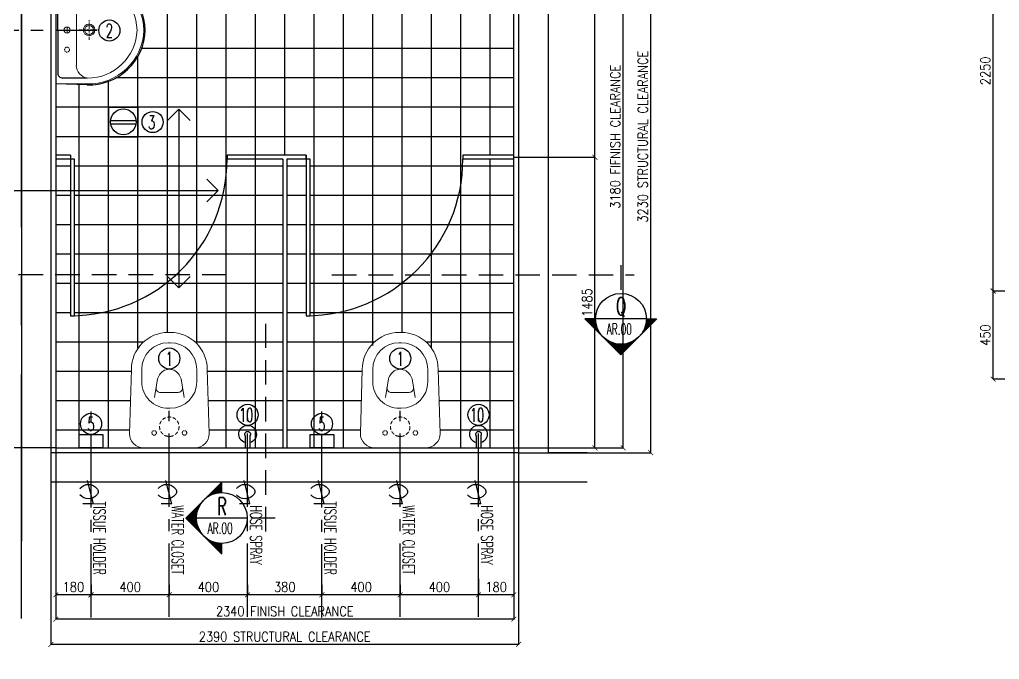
# Model space of a CAD drawing. Extents: x -202971 to -174093, y 166361 to 186286.
# Drawn here: x -200181 to -195175, y 174025 to 177294 of the extents above; entities that cross this region are included whole.
import ezdxf
from ezdxf.enums import TextEntityAlignment as Align

# ---------------------------------------------------------------- set-up
doc = ezdxf.new("R2010")
doc.units = 0
doc.header["$LTSCALE"] = 500
doc.header["$MEASUREMENT"] = 0
for name, pattern in [('CENTER2', [1.125, 0.75, -0.125, 0.125, -0.125]), ('CENTERX2', [4, 2.5, -0.5, 0.5, -0.5]), ('DASHED', [0.75, 0.5, -0.25]), ('HIDDEN', [0.375, 0.25, -0.125]), ('HIDDEN2', [0.1875, 0.125, -0.0625])]:
    doc.linetypes.add(name, pattern=pattern)
doc.layers.get('0').update_dxf_attribs({"linetype": 'CONTINUOUS'})
doc.layers.get('DEFPOINTS').update_dxf_attribs({"linetype": 'CONTINUOUS'})
for name, color, linetype in [('2', 2, 'CONTINUOUS'), ('ARCDIMR', 4, 'CONTINUOUS'), ('AXES', 11, 'CENTERX2'), ('AXIS', 11, 'CENTER2'), ('DIM-NEW', 4, 'CONTINUOUS'), ('Dimout', 4, 'CONTINUOUS'), ('DW', 7, 'CONTINUOUS'), ('ELE', 3, 'CONTINUOUS'), ('ELEV-MARK', 6, 'CONTINUOUS'), ('FIX', 2, 'CONTINUOUS'), ('JUMP', 2, 'CONTINUOUS'), ('PART', 9, 'CONTINUOUS'), ('Plaster', 7, 'CONTINUOUS'), ('Tile', 5, 'CONTINUOUS'), ('TXT', 2, 'CONTINUOUS'), ('WALL', 6, 'CONTINUOUS'), ('WallPartition', 2, 'CONTINUOUS')]:
    doc.layers.add(name, color=color, linetype=linetype)
doc.styles.add('DIM', font='simplex.shx', dxfattribs={"width": 0.85})
doc.styles.add('ROMANS', font='romans.shx', dxfattribs={"width": 0.6})
doc.dimstyles.new('DIM1-25', dxfattribs={"dimscale": 25, "dimtxt": 2, "dimasz": 1, "dimexe": 0.03, "dimexo": 0.03, "dimgap": 0.6, "dimtad": 1, "dimdec": 0, "dimdsep": 46, "dimtxsty": 'DIM', "dimblk1": 'ARCHTICK', "dimblk2": 'ARCHTICK', "dimsah": 1, "dimcen": 0.09, "dimdle": 0.03, "dimclrd": 256, "dimclrt": 2, "dimadec": 0, "dimazin": 0, "dimtfac": 1, "dimtdec": 0, "dimtix": 1, "dimtmove": 1, "dimatfit": 3, "dimldrblk": 'ARCHTICK', "dimfxl": 0, "dimtvp": 2, "dimtolj": 1, "dimtzin": 0, "dimarcsym": 0})

# ---------------------------------------------------------------- blocks, each defined once
blk = doc.blocks.new('_ARCHTICK')
at = {"color": 0, "linetype": 'ByBlock', "const_width": 0.15}
blk.add_lwpolyline([(-0.5, -0.5), (0.5, 0.5)], dxfattribs=at)
blk = doc.blocks.new('*D73')
at = {"layer": 'DEFPOINTS', "color": 0}
for p in [(-200021.5, 175080.6), (-197631.4, 175080.6), (-200021.5, 174100.9)]:
    blk.add_point(p, dxfattribs=at)
at = {"layer": 'Dimout', "color": 0, "lineweight": -2}
for p, q in [((-200021.5, 175079.8), (-200021.5, 174100.2)), ((-197631.4, 175079.8), (-197631.4, 174100.2))]:
    blk.add_line(p, q, dxfattribs=at)
at = {"layer": 'Dimout', "lineweight": -2}
blk.add_line((-197630.7, 174100.9), (-200022.2, 174100.9), dxfattribs=at)
at = {"layer": 'Dimout', "lineweight": -2, "xscale": 25, "yscale": 25, "zscale": 25, "rotation": 180}
blk.add_blockref('_ARCHTICK', (-200021.5, 174100.9), dxfattribs=at)
at = {"layer": 'Dimout', "lineweight": -2, "xscale": 25, "yscale": 25, "zscale": 25}
blk.add_blockref('_ARCHTICK', (-197631.4, 174100.9), dxfattribs=at)
at = {"layer": 'Dimout', "color": 2, "insert": (-198826.5, 174140.9), "char_height": 50, "attachment_point": 5, "style": 'DIM'}
blk.add_mtext('\\A1;2390 STRUCTURAL CLEARANCE', dxfattribs=at)
blk = doc.blocks.new('*D72')
at = {"layer": 'DEFPOINTS', "color": 0}
for p in [(-199996.5, 175105.6), (-197656.4, 175105.6), (-199996.5, 174230.1)]:
    blk.add_point(p, dxfattribs=at)
at = {"layer": 'Dimout', "color": 0, "lineweight": -2}
for p, q in [((-199996.5, 175104.8), (-199996.5, 174229.3)), ((-197656.4, 175104.8), (-197656.4, 174229.3))]:
    blk.add_line(p, q, dxfattribs=at)
at = {"layer": 'Dimout', "lineweight": -2}
blk.add_line((-197655.7, 174230.1), (-199997.2, 174230.1), dxfattribs=at)
at = {"layer": 'Dimout', "lineweight": -2, "xscale": 25, "yscale": 25, "zscale": 25, "rotation": 180}
blk.add_blockref('_ARCHTICK', (-199996.5, 174230.1), dxfattribs=at)
at = {"layer": 'Dimout', "lineweight": -2, "xscale": 25, "yscale": 25, "zscale": 25}
blk.add_blockref('_ARCHTICK', (-197656.4, 174230.1), dxfattribs=at)
at = {"layer": 'Dimout', "color": 2, "insert": (-198826.5, 174270.1), "char_height": 50, "attachment_point": 5, "style": 'DIM'}
blk.add_mtext('\\A1;2340 FINISH CLEARANCE', dxfattribs=at)
blk = doc.blocks.new('*D70')
at = {"layer": 'DEFPOINTS', "color": 0}
for p in [(-199816.5, 174407.1), (-199416.5, 174407.1), (-199816.5, 174354.6)]:
    blk.add_point(p, dxfattribs=at)
at = {"layer": 'Dimout', "color": 0, "lineweight": -2}
for p, q in [((-199816.5, 174406.4), (-199816.5, 174353.9)), ((-199416.5, 174406.4), (-199416.5, 174353.9))]:
    blk.add_line(p, q, dxfattribs=at)
at = {"layer": 'Dimout', "lineweight": -2}
blk.add_line((-199415.7, 174354.6), (-199817.2, 174354.6), dxfattribs=at)
at = {"layer": 'Dimout', "lineweight": -2, "xscale": 25, "yscale": 25, "zscale": 25, "rotation": 180}
blk.add_blockref('_ARCHTICK', (-199816.5, 174354.6), dxfattribs=at)
at = {"layer": 'Dimout', "lineweight": -2, "xscale": 25, "yscale": 25, "zscale": 25}
blk.add_blockref('_ARCHTICK', (-199416.5, 174354.6), dxfattribs=at)
at = {"layer": 'Dimout', "color": 2, "insert": (-199616.5, 174394.6), "char_height": 50, "attachment_point": 5, "style": 'DIM'}
blk.add_mtext('\\A1;400', dxfattribs=at)
blk = doc.blocks.new('A$C67076F16')
at = {"layer": 'DIM-NEW'}
for p, q in [((0.0127, 0.0913), (0.1876, 0.0913)), ((0.0138, 0.1136), (0.1863, 0.1136))]:
    blk.add_line(p, q, dxfattribs=at)
at = {"layer": 'DW'}
blk.add_lwpolyline([(0, 0.2), (0, 0), (0.2, 0), (0.2, 0.2)], close=True, dxfattribs=at)
at = {"layer": 'FIX', "color": 2}
blk.add_circle((0.1, 0.0983), 0.0876, dxfattribs=at)
blk = doc.blocks.new('LAV1')
at = {"layer": 'FIX', "linetype": 'DASHED', "lineweight": 20, "ltscale": 0.05}
for p, q in [((-0.5, 170), (-0.5, 270)), ((-0.5, 170), (-0.5, 270)), ((49.5, 220), (-50.5, 220))]:
    blk.add_line(p, q, dxfattribs=at)
at = {"layer": 'FIX', "linetype": 'ByBlock', "ltscale": 0.3}
for p, q in [((-280, 210), (-275, 50)), ((-245, 210), (-245, 85)), ((245, 210), (245, 85)), ((280, 210), (275, 50)), ((0, 60), (-220.2, 60)), ((0, 60), (220.2, 60))]:
    blk.add_line(p, q, dxfattribs=at)
at = {"layer": 'FIX', "linetype": 'Continuous', "lineweight": 20}
for p, q in [((-275, 210), (-275, 50)), ((275, 210), (275, 50)), ((0, 155), (-181.4, 155)), ((0, 155), (181.4, 155)), ((0, 50), (-275, 50)), ((0, 50), (-252.5, 50)), ((0, 50), (252.5, 50)), ((0, 50), (275, 50))]:
    blk.add_line(p, q, dxfattribs=at)
at = {"layer": 'FIX', "lineweight": 20}
for p, q in [((15.6, 107.5), (-15.5, 107.5)), ((0, 92), (0, 123))]:
    blk.add_line(p, q, dxfattribs=at)
for centre, radius in [((-0.5, 220), 29.5), ((-0.5, 220), 22.5), ((0, 107.5), 15.5)]:
    blk.add_circle(centre, radius, dxfattribs=at)
at = {"layer": 'FIX', "linetype": 'HIDDEN', "lineweight": 20, "ltscale": 0.05}
for centre in [(-100, 107.5), (100, 107.5)]:
    blk.add_circle(centre, 12.4, dxfattribs=at)
at = {"layer": 'FIX', "linetype": 'ByBlock', "ltscale": 0.3}
for centre, radius, start, end in [((6.9, 220), 287, 91.3776, 182.0064), ((-6.9, 220), 287, 357.9936, 88.6224), ((-220.1, 84.9), 24.9, 179.7021, 269.9486), ((220.1, 84.9), 24.9, 270.0514, 0.2979)]:
    blk.add_arc(centre, radius, start, end, dxfattribs=at)
at = {"layer": 'FIX', "linetype": 'Continuous', "lineweight": 20}
for centre, radius, start, end in [((8.4, 216.7), 283.4, 91.6988, 181.351), ((7.6, 212.5), 252.7, 91.7328, 180.4884), ((-8.4, 216.7), 283.4, 358.649, 88.3012), ((-7.6, 212.5), 252.7, 359.5116, 88.2672), ((-179.2, 221.8), 66.9, 190.2006, 268.0786), ((179.2, 221.8), 66.9, 271.9214, 349.7994)]:
    blk.add_arc(centre, radius, start, end, dxfattribs=at)
blk = doc.blocks.new('*D78')
at = {"layer": 'DEFPOINTS', "color": 0}
for p in [(-200972.8, 177240.3), (-200999.6, 175105.6), (-199996.5, 175105.6)]:
    blk.add_point(p, dxfattribs=at)
at = {"layer": 'Dimout', "color": 0, "lineweight": -2}
for p, q in [((-200973.5, 177240.3), (-201000.4, 177240.3)), ((-199997.2, 175105.6), (-201000.4, 175105.6))]:
    blk.add_line(p, q, dxfattribs=at)
at = {"layer": 'Dimout', "lineweight": -2}
blk.add_line((-200999.6, 177241.1), (-200999.6, 175104.8), dxfattribs=at)
at = {"layer": 'Dimout', "lineweight": -2, "xscale": 25, "yscale": 25, "zscale": 25}
for p, rotation in [((-200999.6, 177240.3), 90), ((-200999.6, 175105.6), 270)]:
    blk.add_blockref('_ARCHTICK', p, dxfattribs=dict(at, rotation=rotation))
at = {"layer": 'Dimout', "color": 2, "insert": (-201039.6, 176172.9), "char_height": 50, "attachment_point": 5, "rotation": 90, "style": 'DIM'}
blk.add_mtext('\\A1;2135', dxfattribs=at)
blk = doc.blocks.new('*D71')
at = {"layer": 'DEFPOINTS', "color": 0}
for p in [(-199996.5, 175105.6), (-199816.5, 174407.1), (-199996.5, 174354.6)]:
    blk.add_point(p, dxfattribs=at)
at = {"layer": 'Dimout', "color": 0, "lineweight": -2}
for p, q in [((-199996.5, 175104.8), (-199996.5, 174353.9)), ((-199816.5, 174406.4), (-199816.5, 174353.9))]:
    blk.add_line(p, q, dxfattribs=at)
at = {"layer": 'Dimout', "lineweight": -2}
blk.add_line((-199815.7, 174354.6), (-199997.2, 174354.6), dxfattribs=at)
at = {"layer": 'Dimout', "lineweight": -2, "xscale": 25, "yscale": 25, "zscale": 25, "rotation": 180}
blk.add_blockref('_ARCHTICK', (-199996.5, 174354.6), dxfattribs=at)
at = {"layer": 'Dimout', "lineweight": -2, "xscale": 25, "yscale": 25, "zscale": 25}
blk.add_blockref('_ARCHTICK', (-199816.5, 174354.6), dxfattribs=at)
at = {"layer": 'Dimout', "color": 2, "insert": (-199906.5, 174394.6), "char_height": 50, "attachment_point": 5, "style": 'DIM'}
blk.add_mtext('\\A1;180', dxfattribs=at)
blk = doc.blocks.new('SCNTR', base_point=(3632.66, 549.66))
for q in [(3633.89, 554.57), (3636.1, 543.44)]:
    blk.add_line((3631.12, 543.44), q)
for centre, radius, start, end in [((3630.8, 549.38), 1.99, 133.3084, 182.4789), ((3633.47, 547.5), 5.23, 39.4883, 140.5117), ((3630.8, 549.21), 1.99, 177.5211, 226.6916), ((3633.47, 551.09), 5.23, 219.4883, 320.5117)]:
    blk.add_arc(centre, radius, start, end)
blk = doc.blocks.new('*D85')
at = {"layer": 'DEFPOINTS', "color": 0}
for p in [(-195206.7, 178157), (-194421, 178157), (-194274.1, 175907)]:
    blk.add_point(p, dxfattribs=at)
at = {"layer": 'Dimout', "color": 0, "lineweight": -2}
for p, q in [((-194421.8, 178157), (-195207.5, 178157)), ((-194274.9, 175907), (-195207.5, 175907))]:
    blk.add_line(p, q, dxfattribs=at)
at = {"layer": 'Dimout', "lineweight": -2}
blk.add_line((-195206.7, 175906.3), (-195206.7, 178157.8), dxfattribs=at)
at = {"layer": 'Dimout', "lineweight": -2, "xscale": 25, "yscale": 25, "zscale": 25}
for p, rotation in [((-195206.7, 178157), 90), ((-195206.7, 175907), 270)]:
    blk.add_blockref('_ARCHTICK', p, dxfattribs=dict(at, rotation=rotation))
at = {"layer": 'Dimout', "color": 2, "insert": (-195246.7, 177032), "char_height": 50, "attachment_point": 5, "rotation": 90, "style": 'DIM'}
blk.add_mtext('\\A1;2250', dxfattribs=at)
blk = doc.blocks.new('*D84')
at = {"layer": 'DEFPOINTS', "color": 0}
for p in [(-197631.4, 178285.6), (-197241.4, 178285.6), (-197656.4, 176590.6)]:
    blk.add_point(p, dxfattribs=at)
at = {"layer": 'Dimout', "color": 0, "lineweight": -2}
for p, q in [((-197630.7, 178285.6), (-197240.7, 178285.6)), ((-197655.7, 176590.6), (-197240.7, 176590.6))]:
    blk.add_line(p, q, dxfattribs=at)
at = {"layer": 'Dimout', "lineweight": -2}
blk.add_line((-197241.4, 176589.8), (-197241.4, 178286.3), dxfattribs=at)
at = {"layer": 'Dimout', "lineweight": -2, "xscale": 25, "yscale": 25, "zscale": 25}
for p, rotation in [((-197241.4, 178285.6), 90), ((-197241.4, 176590.6), 270)]:
    blk.add_blockref('_ARCHTICK', p, dxfattribs=dict(at, rotation=rotation))
at = {"layer": 'Dimout', "color": 2, "insert": (-197281.4, 177438.1), "char_height": 50, "attachment_point": 5, "rotation": 90, "style": 'DIM'}
blk.add_mtext('\\A1;1695', dxfattribs=at)
blk = doc.blocks.new('*D75')
at = {"layer": 'DEFPOINTS', "color": 0}
for p in [(-197656.4, 178285.6), (-197097.9, 178285.6), (-197656.4, 175105.6)]:
    blk.add_point(p, dxfattribs=at)
at = {"layer": 'Dimout', "color": 0, "lineweight": -2}
for p, q in [((-197655.7, 178285.6), (-197097.2, 178285.6)), ((-197655.7, 175105.6), (-197097.2, 175105.6))]:
    blk.add_line(p, q, dxfattribs=at)
at = {"layer": 'Dimout', "lineweight": -2}
blk.add_line((-197097.9, 175104.8), (-197097.9, 178286.3), dxfattribs=at)
at = {"layer": 'Dimout', "lineweight": -2, "xscale": 25, "yscale": 25, "zscale": 25}
for p, rotation in [((-197097.9, 178285.6), 90), ((-197097.9, 175105.6), 270)]:
    blk.add_blockref('_ARCHTICK', p, dxfattribs=dict(at, rotation=rotation))
at = {"layer": 'Dimout', "color": 2, "insert": (-197137.9, 176695.6), "char_height": 50, "attachment_point": 5, "rotation": 90, "style": 'DIM'}
blk.add_mtext('\\A1;3180 FIFNISH CLEARANCE', dxfattribs=at)
blk = doc.blocks.new('*D74')
at = {"layer": 'DEFPOINTS', "color": 0}
for p in [(-197631.4, 178310.6), (-197631.4, 175080.6), (-196957, 175080.6)]:
    blk.add_point(p, dxfattribs=at)
at = {"layer": 'Dimout', "color": 0, "lineweight": -2}
for p, q in [((-197630.7, 178310.6), (-196956.3, 178310.6)), ((-197630.7, 175080.6), (-196956.3, 175080.6))]:
    blk.add_line(p, q, dxfattribs=at)
at = {"layer": 'Dimout', "lineweight": -2}
blk.add_line((-196957, 178311.3), (-196957, 175079.8), dxfattribs=at)
at = {"layer": 'Dimout', "lineweight": -2, "xscale": 25, "yscale": 25, "zscale": 25}
for p, rotation in [((-196957, 178310.6), 90), ((-196957, 175080.6), 270)]:
    blk.add_blockref('_ARCHTICK', p, dxfattribs=dict(at, rotation=rotation))
at = {"layer": 'Dimout', "color": 2, "insert": (-196997, 176695.6), "char_height": 50, "attachment_point": 5, "rotation": 90, "style": 'DIM'}
blk.add_mtext('\\A1;3230 STRUCTURAL CLEARANCE', dxfattribs=at)
blk = doc.blocks.new('*X5')
at = {"color": 0}
for p, q in [((14608, 7877), (14819, 8088)), ((14625, 7890), (14821, 8086)), ((14637, 7899), (14823, 8084)), ((14647, 7905), (14825, 8082)), ((14656, 7910), (14826, 8081)), ((14664, 7915), (14828, 8079)), ((14671, 7919), (14830, 8077)), ((14678, 7922), (14832, 8075)), ((14685, 7925), (14833, 8073)), ((14691, 7928), (14835, 8072)), ((14697, 7930), (14837, 8070)), ((14703, 7933), (14839, 8068)), ((14709, 7935), (14841, 8066)), ((14714, 7937), (14842, 8065)), ((14719, 7938), (14844, 8063)), ((14725, 7940), (14846, 8061)), ((14730, 7941), (14848, 8059)), ((14734, 7943), (14849, 8058)), ((14739, 7944), (14851, 8056)), ((14744, 7945), (14853, 8054)), ((14749, 7946), (14855, 8052)), ((14753, 7947), (14856, 8051)), ((14757, 7948), (14858, 8049)), ((14762, 7949), (14860, 8047)), ((14766, 7950), (14862, 8045)), ((14770, 7950), (14863, 8043)), ((14774, 7951), (14865, 8042)), ((14778, 7951), (14867, 8040)), ((14782, 7952), (14869, 8038)), ((14786, 7952), (14871, 8036)), ((14790, 7953), (14872, 8035)), ((14794, 7953), (14874, 8033)), ((14798, 7953), (14876, 8031)), ((14802, 7953), (14878, 8029)), ((14805, 7954), (14879, 8028)), ((14809, 7954), (14881, 8026)), ((14813, 7954), (14883, 8024)), ((14816, 7954), (14885, 8022)), ((14820, 7954), (14886, 8020)), ((14823, 7954), (14888, 8019)), ((14827, 7954), (14890, 8017)), ((14830, 7954), (14892, 8015)), ((14834, 7953), (14894, 8013)), ((14837, 7953), (14895, 8012)), ((14840, 7953), (14897, 8010)), ((14844, 7953), (14899, 8008)), ((14847, 7953), (14901, 8006)), ((14850, 7952), (14902, 8005)), ((14853, 7952), (14904, 8003)), ((14856, 7952), (14906, 8001)), ((14860, 7951), (14908, 7999)), ((14863, 7951), (14909, 7997)), ((14866, 7950), (14911, 7996)), ((14869, 7950), (14913, 7994)), ((14872, 7949), (14915, 7992)), ((14875, 7949), (14917, 7990)), ((14878, 7948), (14918, 7989)), ((14881, 7948), (14920, 7987)), ((14884, 7947), (14922, 7985)), ((14887, 7947), (14924, 7983)), ((14890, 7946), (14925, 7982)), ((14893, 7945), (14927, 7980)), ((14895, 7945), (14929, 7978)), ((14898, 7944), (14931, 7976)), ((14901, 7943), (14932, 7974)), ((14904, 7942), (14934, 7973)), ((14907, 7942), (14936, 7971)), ((14909, 7941), (14938, 7969)), ((14912, 7940), (14939, 7967)), ((14915, 7939), (14941, 7966)), ((14917, 7938), (14943, 7964)), ((14920, 7937), (14945, 7962)), ((14923, 7937), (14947, 7960)), ((14925, 7936), (14948, 7959)), ((14928, 7935), (14950, 7957)), ((14931, 7934), (14952, 7955)), ((14933, 7933), (14954, 7953)), ((14936, 7932), (14955, 7952)), ((14938, 7931), (14957, 7950)), ((14941, 7930), (14959, 7948)), ((14943, 7929), (14961, 7946)), ((14946, 7928), (14962, 7944)), ((14948, 7927), (14964, 7943)), ((14951, 7926), (14966, 7941)), ((14953, 7925), (14968, 7939)), ((14956, 7923), (14970, 7937)), ((14958, 7922), (14971, 7936)), ((14960, 7921), (14973, 7934)), ((14963, 7920), (14975, 7932)), ((14965, 7919), (14977, 7930)), ((14967, 7918), (14978, 7929)), ((14970, 7916), (14980, 7927)), ((14972, 7915), (14982, 7925)), ((14974, 7914), (14984, 7923)), ((14977, 7913), (14985, 7921)), ((14979, 7911), (14987, 7920)), ((14981, 7910), (14989, 7918)), ((14983, 7909), (14991, 7916)), ((14986, 7908), (14993, 7914)), ((14988, 7906), (14994, 7913)), ((14990, 7905), (14996, 7911)), ((14992, 7903), (14998, 7909)), ((14994, 7902), (15000, 7907)), ((14997, 7901), (15001, 7906)), ((14999, 7899), (15003, 7904)), ((15001, 7898), (15005, 7902)), ((15003, 7896), (15007, 7900)), ((15005, 7895), (15008, 7898)), ((15007, 7894), (15010, 7897)), ((15009, 7892), (15012, 7895)), ((15011, 7891), (15014, 7893)), ((15013, 7889), (15016, 7891)), ((15015, 7888), (15017, 7890)), ((15017, 7886), (15019, 7888)), ((15019, 7884), (15021, 7886)), ((14360, 7629), (14571, 7839)), ((14364, 7629), (14557, 7822)), ((14368, 7629), (14549, 7810)), ((14371, 7629), (14542, 7800)), ((14375, 7629), (14537, 7791)), ((14378, 7629), (14533, 7783)), ((14382, 7629), (14529, 7776)), ((14385, 7629), (14525, 7769)), ((14389, 7629), (14522, 7762)), ((15021, 7883), (15023, 7884)), ((15023, 7881), (15024, 7883)), ((15025, 7880), (15026, 7881)), ((15027, 7878), (15028, 7879)), ((15029, 7877), (15030, 7877)), ((15031, 7875), (15031, 7875)), ((15033, 7873), (15033, 7874)), ((15035, 7872), (15035, 7872)), ((15036, 7870), (15037, 7870)), ((15038, 7868), (15038, 7868)), ((15040, 7867), (15040, 7867)), ((15042, 7865), (15042, 7865)), ((15044, 7863), (15044, 7863)), ((15046, 7861), (15046, 7861)), ((15047, 7860), (15047, 7860)), ((15051, 7856), (15051, 7856)), ((15053, 7854), (15053, 7854)), ((15054, 7852), (15054, 7853)), ((15056, 7851), (15056, 7851)), ((15058, 7849), (15058, 7849)), ((15059, 7847), (15060, 7847)), ((15061, 7845), (15061, 7845)), ((15063, 7843), (15063, 7844)), ((15064, 7841), (15065, 7842)), ((15066, 7839), (15067, 7840)), ((15068, 7837), (15069, 7838)), ((15069, 7836), (15070, 7837)), ((15071, 7834), (15072, 7835)), ((15072, 7832), (15074, 7833)), ((15074, 7830), (15076, 7831)), ((15076, 7828), (15077, 7830)), ((15077, 7826), (15079, 7828)), ((15079, 7824), (15081, 7826)), ((15080, 7822), (15083, 7824)), ((15082, 7820), (15084, 7822)), ((15083, 7818), (15086, 7821)), ((15085, 7815), (15088, 7819)), ((15086, 7813), (15090, 7817)), ((15087, 7811), (15092, 7815)), ((15089, 7809), (15093, 7814)), ((15090, 7807), (15095, 7812)), ((15092, 7805), (15097, 7810)), ((15093, 7803), (15099, 7808)), ((15094, 7801), (15100, 7807)), ((15096, 7798), (15102, 7805)), ((15097, 7796), (15104, 7803)), ((15098, 7794), (15106, 7801)), ((15100, 7792), (15107, 7799)), ((15101, 7790), (15109, 7798)), ((15102, 7787), (15111, 7796)), ((15104, 7785), (15113, 7794)), ((15105, 7783), (15115, 7792)), ((15106, 7780), (15116, 7791)), ((15107, 7778), (15118, 7789)), ((15108, 7776), (15120, 7787)), ((15110, 7773), (15122, 7785)), ((15111, 7771), (15123, 7784)), ((15112, 7769), (15125, 7782)), ((15113, 7766), (15127, 7780)), ((15114, 7764), (15129, 7778)), ((15115, 7761), (15130, 7777)), ((15116, 7759), (15132, 7775)), ((15117, 7756), (15134, 7773)), ((15118, 7754), (15136, 7771)), ((15119, 7751), (15137, 7769)), ((15121, 7749), (15139, 7768)), ((15122, 7746), (15141, 7766)), ((15122, 7744), (15143, 7764)), ((15123, 7741), (15145, 7762)), ((15124, 7739), (15146, 7761)), ((14392, 7629), (14519, 7756)), ((14396, 7629), (14517, 7750)), ((14399, 7629), (14515, 7744)), ((14403, 7629), (14513, 7739)), ((14406, 7629), (14511, 7733)), ((14410, 7629), (14509, 7728)), ((14413, 7629), (14507, 7723)), ((14417, 7629), (14506, 7718)), ((14421, 7629), (14505, 7713)), ((14424, 7629), (14503, 7708)), ((14428, 7629), (14502, 7703)), ((14431, 7629), (14501, 7699)), ((14435, 7629), (14500, 7694)), ((14438, 7629), (14499, 7690)), ((14442, 7629), (14499, 7686)), ((14445, 7629), (14498, 7681)), ((14449, 7629), (14497, 7677)), ((14452, 7629), (14497, 7673)), ((14456, 7629), (14496, 7669)), ((14459, 7629), (14496, 7665)), ((14463, 7629), (14495, 7661)), ((14466, 7629), (14495, 7657)), ((14470, 7629), (14494, 7653)), ((14474, 7629), (14494, 7649)), ((14477, 7629), (14494, 7646)), ((14481, 7629), (14494, 7642)), ((14484, 7629), (14494, 7638)), ((15125, 7736), (15148, 7759)), ((15126, 7733), (15150, 7757)), ((15127, 7731), (15152, 7755)), ((15128, 7728), (15153, 7754)), ((15129, 7725), (15155, 7752)), ((15130, 7723), (15157, 7750)), ((15130, 7720), (15159, 7748)), ((15131, 7717), (15160, 7746)), ((15132, 7714), (15162, 7745)), ((15133, 7712), (15164, 7743)), ((15133, 7709), (15166, 7741)), ((15134, 7706), (15168, 7739)), ((15135, 7703), (15169, 7738)), ((15136, 7700), (15171, 7736)), ((15136, 7697), (15173, 7734)), ((15137, 7695), (15175, 7732)), ((15137, 7692), (15176, 7731)), ((15138, 7689), (15178, 7729)), ((15139, 7686), (15180, 7727)), ((15139, 7683), (15182, 7725)), ((15140, 7680), (15183, 7723)), ((15140, 7676), (15185, 7722)), ((15140, 7673), (15187, 7720)), ((15141, 7670), (15189, 7718)), ((15141, 7667), (15191, 7716)), ((15142, 7664), (15192, 7715)), ((15142, 7661), (15194, 7713)), ((15142, 7658), (15196, 7711)), ((15143, 7654), (15198, 7709)), ((15143, 7651), (15199, 7708)), ((15143, 7648), (15201, 7706)), ((15143, 7644), (15203, 7704)), ((15143, 7641), (15205, 7702)), ((15143, 7637), (15206, 7700)), ((15143, 7634), (15208, 7699)), ((15144, 7631), (15210, 7697)), ((15145, 7629), (15212, 7695)), ((15149, 7629), (15214, 7693)), ((15152, 7629), (15215, 7692)), ((15156, 7629), (15217, 7690)), ((15159, 7629), (15219, 7688)), ((15163, 7629), (15221, 7686)), ((15167, 7629), (15222, 7685)), ((15170, 7629), (15224, 7683)), ((15174, 7629), (15226, 7681)), ((15177, 7629), (15228, 7679)), ((15181, 7629), (15229, 7678)), ((15184, 7629), (15231, 7676)), ((15188, 7629), (15233, 7674)), ((15191, 7629), (15235, 7672)), ((15195, 7629), (15236, 7670)), ((15198, 7629), (15238, 7669)), ((15202, 7629), (15240, 7667)), ((15205, 7629), (15242, 7665)), ((15209, 7629), (15244, 7663)), ((15212, 7629), (15245, 7662)), ((15216, 7629), (15247, 7660)), ((15220, 7629), (15249, 7658)), ((15223, 7629), (15251, 7656)), ((15227, 7629), (15252, 7655)), ((15230, 7629), (15254, 7653)), ((15234, 7629), (15256, 7651)), ((15237, 7629), (15258, 7649)), ((15241, 7629), (15259, 7647)), ((15244, 7629), (15261, 7646)), ((15248, 7629), (15263, 7644)), ((15251, 7629), (15265, 7642)), ((15255, 7629), (15267, 7640)), ((15258, 7629), (15268, 7639)), ((15262, 7629), (15270, 7637)), ((15266, 7629), (15272, 7635)), ((14488, 7629), (14494, 7635)), ((14491, 7629), (14494, 7631)), ((15269, 7629), (15274, 7633)), ((15273, 7629), (15275, 7632)), ((15276, 7629), (15277, 7630))]:
    blk.add_line(p, q, dxfattribs=at)
blk = doc.blocks.new('*D83')
at = {"layer": 'DEFPOINTS', "color": 0}
for p in [(-197656.4, 176590.6), (-197241.4, 176590.6), (-197656.4, 175105.6)]:
    blk.add_point(p, dxfattribs=at)
at = {"layer": 'Dimout', "color": 0, "lineweight": -2}
for p, q in [((-197655.7, 176590.6), (-197240.7, 176590.6)), ((-197655.7, 175105.6), (-197240.7, 175105.6))]:
    blk.add_line(p, q, dxfattribs=at)
at = {"layer": 'Dimout', "lineweight": -2}
blk.add_line((-197241.4, 175104.8), (-197241.4, 176591.3), dxfattribs=at)
at = {"layer": 'Dimout', "lineweight": -2, "xscale": 25, "yscale": 25, "zscale": 25}
for p, rotation in [((-197241.4, 176590.6), 90), ((-197241.4, 175105.6), 270)]:
    blk.add_blockref('_ARCHTICK', p, dxfattribs=dict(at, rotation=rotation))
at = {"layer": 'Dimout', "color": 2, "insert": (-197281.4, 175848.1), "char_height": 50, "attachment_point": 5, "rotation": 90, "style": 'DIM'}
blk.add_mtext('\\A1;1485', dxfattribs=at)
blk = doc.blocks.new('*D69')
at = {"layer": 'DEFPOINTS', "color": 0}
for p in [(-199416.5, 174407.1), (-199016.5, 174407.1), (-199416.5, 174354.6)]:
    blk.add_point(p, dxfattribs=at)
at = {"layer": 'Dimout', "color": 0, "lineweight": -2}
for p, q in [((-199416.5, 174406.4), (-199416.5, 174353.9)), ((-199016.5, 174406.4), (-199016.5, 174353.9))]:
    blk.add_line(p, q, dxfattribs=at)
at = {"layer": 'Dimout', "lineweight": -2}
blk.add_line((-199015.7, 174354.6), (-199417.2, 174354.6), dxfattribs=at)
at = {"layer": 'Dimout', "lineweight": -2, "xscale": 25, "yscale": 25, "zscale": 25, "rotation": 180}
blk.add_blockref('_ARCHTICK', (-199416.5, 174354.6), dxfattribs=at)
at = {"layer": 'Dimout', "lineweight": -2, "xscale": 25, "yscale": 25, "zscale": 25}
blk.add_blockref('_ARCHTICK', (-199016.5, 174354.6), dxfattribs=at)
at = {"layer": 'Dimout', "color": 2, "insert": (-199216.5, 174394.6), "char_height": 50, "attachment_point": 5, "style": 'DIM'}
blk.add_mtext('\\A1;400', dxfattribs=at)
blk = doc.blocks.new('*D68')
at = {"layer": 'DEFPOINTS', "color": 0}
for p in [(-199016.5, 174407.1), (-198636.4, 174407.1), (-199016.5, 174354.6)]:
    blk.add_point(p, dxfattribs=at)
at = {"layer": 'Dimout', "color": 0, "lineweight": -2}
for p, q in [((-199016.5, 174406.4), (-199016.5, 174353.9)), ((-198636.4, 174406.4), (-198636.4, 174353.9))]:
    blk.add_line(p, q, dxfattribs=at)
at = {"layer": 'Dimout', "lineweight": -2}
blk.add_line((-198635.7, 174354.6), (-199017.2, 174354.6), dxfattribs=at)
at = {"layer": 'Dimout', "lineweight": -2, "xscale": 25, "yscale": 25, "zscale": 25, "rotation": 180}
blk.add_blockref('_ARCHTICK', (-199016.5, 174354.6), dxfattribs=at)
at = {"layer": 'Dimout', "lineweight": -2, "xscale": 25, "yscale": 25, "zscale": 25}
blk.add_blockref('_ARCHTICK', (-198636.4, 174354.6), dxfattribs=at)
at = {"layer": 'Dimout', "color": 2, "insert": (-198826.5, 174394.6), "char_height": 50, "attachment_point": 5, "style": 'DIM'}
blk.add_mtext('\\A1;380', dxfattribs=at)
blk = doc.blocks.new('*D67')
at = {"layer": 'DEFPOINTS', "color": 0}
for p in [(-198636.4, 174407.1), (-198236.4, 174407.1), (-198636.4, 174354.6)]:
    blk.add_point(p, dxfattribs=at)
at = {"layer": 'Dimout', "color": 0, "lineweight": -2}
for p, q in [((-198636.4, 174406.4), (-198636.4, 174353.9)), ((-198236.4, 174406.4), (-198236.4, 174353.9))]:
    blk.add_line(p, q, dxfattribs=at)
at = {"layer": 'Dimout', "lineweight": -2}
blk.add_line((-198235.7, 174354.6), (-198637.2, 174354.6), dxfattribs=at)
at = {"layer": 'Dimout', "lineweight": -2, "xscale": 25, "yscale": 25, "zscale": 25, "rotation": 180}
blk.add_blockref('_ARCHTICK', (-198636.4, 174354.6), dxfattribs=at)
at = {"layer": 'Dimout', "lineweight": -2, "xscale": 25, "yscale": 25, "zscale": 25}
blk.add_blockref('_ARCHTICK', (-198236.4, 174354.6), dxfattribs=at)
at = {"layer": 'Dimout', "color": 2, "insert": (-198436.4, 174394.6), "char_height": 50, "attachment_point": 5, "style": 'DIM'}
blk.add_mtext('\\A1;400', dxfattribs=at)
blk = doc.blocks.new('*D66')
at = {"layer": 'DEFPOINTS', "color": 0}
for p in [(-197836.4, 174437.4), (-198236.4, 174407.1), (-198236.4, 174354.6)]:
    blk.add_point(p, dxfattribs=at)
at = {"layer": 'Dimout', "color": 0, "lineweight": -2}
for p, q in [((-197836.4, 174436.6), (-197836.4, 174353.9)), ((-198236.4, 174406.4), (-198236.4, 174353.9))]:
    blk.add_line(p, q, dxfattribs=at)
at = {"layer": 'Dimout', "lineweight": -2}
blk.add_line((-197835.7, 174354.6), (-198237.2, 174354.6), dxfattribs=at)
at = {"layer": 'Dimout', "lineweight": -2, "xscale": 25, "yscale": 25, "zscale": 25, "rotation": 180}
blk.add_blockref('_ARCHTICK', (-198236.4, 174354.6), dxfattribs=at)
at = {"layer": 'Dimout', "lineweight": -2, "xscale": 25, "yscale": 25, "zscale": 25}
blk.add_blockref('_ARCHTICK', (-197836.4, 174354.6), dxfattribs=at)
at = {"layer": 'Dimout', "color": 2, "insert": (-198036.4, 174394.6), "char_height": 50, "attachment_point": 5, "style": 'DIM'}
blk.add_mtext('\\A1;400', dxfattribs=at)
blk = doc.blocks.new('*D65')
at = {"layer": 'DEFPOINTS', "color": 0}
for p in [(-197656.4, 175105.6), (-197836.4, 174437.4), (-197836.4, 174354.6)]:
    blk.add_point(p, dxfattribs=at)
at = {"layer": 'Dimout', "color": 0, "lineweight": -2}
for p, q in [((-197656.4, 175104.8), (-197656.4, 174353.9)), ((-197836.4, 174436.6), (-197836.4, 174353.9))]:
    blk.add_line(p, q, dxfattribs=at)
at = {"layer": 'Dimout', "lineweight": -2}
blk.add_line((-197655.7, 174354.6), (-197837.2, 174354.6), dxfattribs=at)
at = {"layer": 'Dimout', "lineweight": -2, "xscale": 25, "yscale": 25, "zscale": 25, "rotation": 180}
blk.add_blockref('_ARCHTICK', (-197836.4, 174354.6), dxfattribs=at)
at = {"layer": 'Dimout', "lineweight": -2, "xscale": 25, "yscale": 25, "zscale": 25}
blk.add_blockref('_ARCHTICK', (-197656.4, 174354.6), dxfattribs=at)
at = {"layer": 'Dimout', "color": 2, "insert": (-197746.4, 174394.6), "char_height": 50, "attachment_point": 5, "style": 'DIM'}
blk.add_mtext('\\A1;180', dxfattribs=at)
blk = doc.blocks.new('A$C785E76E1')
at = {"layer": 'JUMP'}
for p, q in [((0.033, 0.0529), (0.033, 0.1149)), ((0.057, 0.0529), (0.057, 0.1149))]:
    blk.add_line(p, q, dxfattribs=at)
for radius, start, end in [(0.045, 105.4782, 74.5218), (0.0144, 146.4427, 33.5573)]:
    blk.add_arc((0.045, 0.045), radius, start, end, dxfattribs=at)
blk = doc.blocks.new('WC1')
at = {"layer": 'FIX', "lineweight": 20}
for p, q in [((-210, 203.8), (-538, 193.8)), ((-475, 140.8), (-538, 140.8)), ((-394.8, 75.7), (-490.4, 60.1)), ((-727, 4.8), (-727, -4.8)), ((-674, 4.8), (-674, -4.8)), ((-533.7, 24.2), (-539.5, 0)), ((-539.5, 0), (-533.7, -24.2)), ((-339, 4.8), (-339, -4.8)), ((-490.4, -60.1), (-394.8, -75.7)), ((-538, -140.8), (-475, -140.8)), ((-538, -193.8), (-210, -203.8))]:
    blk.add_line(p, q, dxfattribs=at)
at = {"layer": 'FIX', "linetype": 'Continuous', "lineweight": 20}
blk.add_line((-420.1, -47.3), (-420.4, 44.6), dxfattribs=at)
at = {"layer": 'FIX', "lineweight": 20}
blk.add_lwpolyline([(-213.2, -203.8), (-210, -203.8, 0.414214), (-137, -130.8), (-137, 0), (-137, 130.8, 0.414214), (-210, 203.8)], format="xyb", dxfattribs=at)
at = {"layer": 'FIX', "linetype": 'HIDDEN', "lineweight": 20, "ltscale": 0.05}
for centre in [(-213.2, 77.5), (-213.2, -77.5)]:
    blk.add_circle(centre, 11.6, dxfattribs=at)
at = {"layer": 'FIX', "linetype": 'HIDDEN2', "lineweight": 20, "ltscale": 0.3}
blk.add_circle((-245, 0), 49.8, dxfattribs=at)
at = {"layer": 'FIX', "lineweight": 20}
for centre, radius, start, end in [((-538, 4.8), 189, 90, 180), ((-538, 4.8), 136, 90, 180), ((-475, 4.8), 136, 360, 90), ((-464.4, -17.6), 82, 108.496, 128.9242), ((-473, -6.9), 68.2, 128.9242, 152.8468), ((-538, -4.8), 189, 180, 270), ((-538, -4.8), 136, 180, 270), ((-473, 6.9), 68.2, 207.1532, 231.0758), ((-464.4, 17.6), 82, 231.0758, 251.504), ((-475, -4.8), 136, 270, 0)]:
    blk.add_arc(centre, radius, start, end, dxfattribs=at)
at = {"layer": 'FIX', "linetype": 'Continuous', "lineweight": 20}
for centre, start, end in [((-442.7, 45.5), 357.6662, 91.6121), ((-442.4, -45.6), 268.3879, 2.3338)]:
    blk.add_arc(centre, 22.3, start, end, dxfattribs=at)
blk = doc.blocks.new('*D86')
at = {"layer": 'DEFPOINTS', "color": 0}
for p in [(-195206.7, 175907), (-194274.1, 175907), (-194598.9, 175457)]:
    blk.add_point(p, dxfattribs=at)
at = {"layer": 'Dimout', "color": 0, "lineweight": -2}
for p, q in [((-194274.9, 175907), (-195207.5, 175907)), ((-194599.7, 175457), (-195207.5, 175457))]:
    blk.add_line(p, q, dxfattribs=at)
at = {"layer": 'Dimout', "lineweight": -2}
blk.add_line((-195206.7, 175456.3), (-195206.7, 175907.8), dxfattribs=at)
at = {"layer": 'Dimout', "lineweight": -2, "xscale": 25, "yscale": 25, "zscale": 25}
for p, rotation in [((-195206.7, 175907), 90), ((-195206.7, 175457), 270)]:
    blk.add_blockref('_ARCHTICK', p, dxfattribs=dict(at, rotation=rotation))
at = {"layer": 'Dimout', "color": 2, "insert": (-195246.7, 175682), "char_height": 50, "attachment_point": 5, "rotation": 90, "style": 'DIM'}
blk.add_mtext('\\A1;450', dxfattribs=at)

msp = doc.modelspace()

# ---------------------------------------------------------------- linework, layer by layer
at = {"layer": '2'}
for points in [[(-199876.5, 175105.6), (-199876.5, 175174.5), (-199756.5, 175174.5), (-199756.5, 175105.6)], [(-198696.4, 175105.6), (-198696.4, 175174.5), (-198576.4, 175174.5), (-198576.4, 175105.6)]]:
    msp.add_lwpolyline(points, close=True, dxfattribs=at)
at = {"layer": 'AXES'}
msp.add_line((-200171.5, 174232.8), (-200171.5, 179179.1), dxfattribs=at)
at = {"layer": 'AXIS'}
for p, q in [((-201123.3, 177240.3), (-199787.3, 177240.3)), ((-199816.5, 174238.6), (-199816.5, 175290.9)), ((-199416.5, 174241.6), (-199416.5, 175293.9)), ((-199016.5, 174241.6), (-199016.5, 175293.9)), ((-198636.4, 174238.6), (-198636.4, 175290.9)), ((-198236.4, 174241.6), (-198236.4, 175293.9)), ((-197836.4, 174241.6), (-197836.4, 175293.9))]:
    msp.add_line(p, q, dxfattribs=at)
at = {"layer": 'ELE'}
for p, q in [((-199368.1, 176835.9), (-199368.1, 175922.8)), ((-200951.7, 176419.9), (-199166.2, 176419.9))]:
    msp.add_line(p, q, dxfattribs=at)
at = {"layer": 'ELEV-MARK', "color": 6, "linetype": 'HIDDEN'}
for p, q in [((-197108.8, 176038.3), (-197108.8, 175894.9)), ((-199124.2, 175989.4), (-200669.5, 175989.4)), ((-198585.7, 175989.4), (-197040.4, 175989.4)), ((-198923.8, 174678.5), (-198923.8, 175738.7)), ((-198874.9, 174746.9), (-199018.3, 174746.9))]:
    msp.add_line(p, q, dxfattribs=at)
at = {"layer": 'ELEV-MARK', "color": 6}
for p, q in [((-197292.7, 175764.9), (-197108.8, 175581)), ((-197238.8, 175764.9), (-197292.7, 175764.9)), ((-196978.8, 175764.9), (-197238.8, 175764.9)), ((-196925, 175764.9), (-197108.8, 175581)), ((-199148.3, 174930.8), (-199332.2, 174746.9)), ((-199148.3, 174563.1), (-199332.2, 174746.9)), ((-199018.3, 174746.9), (-199278.3, 174746.9))]:
    msp.add_line(p, q, dxfattribs=at)
for centre in [(-197108.8, 175764.9), (-199148.3, 174746.9)]:
    msp.add_circle(centre, 130, dxfattribs=at)
at = {"layer": 'FIX'}
for p, q in [((-199028.5, 175105.6), (-199004.5, 175105.6)), ((-197848.4, 175105.6), (-197824.4, 175105.6))]:
    msp.add_line(p, q, dxfattribs=at)
at = {"layer": 'FIX', "color": 2}
for centre in [(-199722.6, 177238.2), (-199501.9, 176770.2), (-199416.5, 175562.1), (-198236.4, 175562.1), (-199816.5, 175228.4), (-199016.5, 175274.4), (-198636.4, 175228.4), (-197836.4, 175274.4)]:
    msp.add_circle(centre, 54, dxfattribs=at)
at = {"layer": 'PART', "linetype": 'ByBlock'}
for p, q in [((-199921.5, 176600.6), (-199996.5, 176600.6)), ((-199921.5, 176600.6), (-199921.5, 176580.6)), ((-199121.5, 176600.6), (-199121.5, 176580.6)), ((-198716.5, 176600.6), (-199121.5, 176600.6)), ((-198716.5, 176580.6), (-198716.5, 176600.6)), ((-198716.5, 176600.6), (-198716.5, 176580.6)), ((-197916.5, 176600.6), (-197916.5, 176580.6)), ((-197656.4, 176600.6), (-197916.5, 176600.6)), ((-199901.5, 176580.6), (-199996.5, 176580.6)), ((-199901.5, 176580.6), (-199921.5, 176580.6)), ((-199921.5, 176580.6), (-199921.5, 175780.6)), ((-199901.5, 175780.6), (-199901.5, 176580.6)), ((-198836.5, 176580.6), (-199121.5, 176580.6)), ((-198836.5, 176580.6), (-198836.5, 175105.6)), ((-198716.5, 176580.6), (-198816.5, 176580.6)), ((-198816.5, 176580.6), (-198816.5, 175105.6)), ((-198696.5, 176580.6), (-198716.5, 176580.6)), ((-198716.5, 176580.6), (-198716.5, 175780.6)), ((-198696.5, 175780.6), (-198696.5, 176580.6)), ((-197656.4, 176580.6), (-197916.5, 176580.6)), ((-199921.5, 175780.6), (-199901.5, 175780.6)), ((-198716.5, 175780.6), (-198696.5, 175780.6))]:
    msp.add_line(p, q, dxfattribs=at)
for centre in [(-199921.5, 176580.6), (-198716.5, 176580.6)]:
    msp.add_arc(centre, 800, 270, 0, dxfattribs=at)
at = {"layer": 'Plaster'}
msp.add_lwpolyline([(-198631.4, 178285.6), (-199796.5, 178285.6), (-199796.5, 178135.6), (-199996.5, 178135.6), (-199996.5, 175105.6), (-197656.4, 175105.6), (-197656.4, 178285.6), (-197731.4, 178285.6)], dxfattribs=at)
at = {"layer": 'Tile'}
for p, q in [((-199426.5, 175695), (-199426.5, 178285.6)), ((-199276.5, 175638.6), (-199276.5, 178285.6)), ((-199126.5, 175105.6), (-199126.5, 178285.6)), ((-198976.5, 175105.6), (-198976.5, 178285.6)), ((-198826.5, 176600.6), (-198826.5, 178285.6)), ((-198676.5, 175105.6), (-198676.5, 178285.6)), ((-198526.5, 175105.6), (-198526.5, 178310.6)), ((-198376.5, 175628), (-198376.5, 178310.6)), ((-198226.5, 175695), (-198226.5, 178310.6)), ((-198076.5, 175614.5), (-198076.5, 178310.6)), ((-197926.5, 175105.6), (-197926.5, 178310.6)), ((-197776.5, 176600.6), (-197776.5, 178285.6)), ((-197656.4, 177145.6), (-199558.3, 177145.6)), ((-199576.5, 175614.5), (-199576.5, 177107.1)), ((-197656.4, 176995.6), (-199690.1, 176995.6)), ((-199876.5, 175105.6), (-199876.5, 176962.6)), ((-199726.5, 175105.6), (-199726.5, 176979.1)), ((-197656.4, 176845.6), (-199996.5, 176845.6)), ((-197656.4, 176695.6), (-199996.5, 176695.6)), ((-199921.5, 176545.6), (-199996.5, 176545.6)), ((-198836.5, 176545.6), (-199901.5, 176545.6)), ((-198716.5, 176545.6), (-198816.5, 176545.6)), ((-197656.4, 176545.6), (-198696.5, 176545.6)), ((-197776.5, 175105.6), (-197776.5, 176580.6)), ((-199921.5, 176395.6), (-199996.5, 176395.6)), ((-198836.5, 176395.6), (-199901.5, 176395.6)), ((-198716.5, 176395.6), (-198816.5, 176395.6)), ((-197656.4, 176395.6), (-198696.5, 176395.6)), ((-199921.5, 176245.6), (-199996.5, 176245.6)), ((-198836.5, 176245.6), (-199901.5, 176245.6)), ((-198716.5, 176245.6), (-198816.5, 176245.6)), ((-197656.4, 176245.6), (-198696.5, 176245.6)), ((-199921.5, 176095.6), (-199996.5, 176095.6)), ((-198836.5, 176095.6), (-199901.5, 176095.6)), ((-198716.5, 176095.6), (-198816.5, 176095.6)), ((-197656.4, 176095.6), (-198696.5, 176095.6)), ((-199921.5, 175945.6), (-199996.5, 175945.6)), ((-198836.5, 175945.6), (-199901.5, 175945.6)), ((-198716.5, 175945.6), (-198816.5, 175945.6)), ((-197656.4, 175945.6), (-198696.5, 175945.6)), ((-199921.5, 175795.6), (-199996.5, 175795.6)), ((-198836.5, 175795.6), (-199901.5, 175795.6)), ((-198716.5, 175795.6), (-198816.5, 175795.6)), ((-197656.4, 175795.6), (-198696.5, 175795.6)), ((-199549.3, 175645.6), (-199996.5, 175645.6)), ((-198836.5, 175645.6), (-199283.6, 175645.6)), ((-198369.3, 175645.6), (-198816.5, 175645.6)), ((-197656.4, 175645.6), (-198103.6, 175645.6)), ((-199610.6, 175495.6), (-199996.5, 175495.6)), ((-198836.5, 175495.6), (-199222.3, 175495.6)), ((-198430.6, 175495.6), (-198816.5, 175495.6)), ((-197656.4, 175495.6), (-198042.3, 175495.6)), ((-199615.2, 175345.6), (-199996.5, 175345.6)), ((-198836.5, 175345.6), (-199217.7, 175345.6)), ((-198435.2, 175345.6), (-198816.5, 175345.6)), ((-197656.4, 175345.6), (-198037.7, 175345.6)), ((-199619.8, 175195.6), (-199996.5, 175195.6)), ((-198836.5, 175195.6), (-199213.2, 175195.6)), ((-198439.7, 175195.6), (-198816.5, 175195.6)), ((-197656.4, 175195.6), (-198033.1, 175195.6))]:
    msp.add_line(p, q, dxfattribs=at)
at = {"layer": 'WALL', "linetype": 'ByBlock'}
for p, q in [((-197631.4, 178310.6), (-197631.4, 175080.6)), ((-197481.4, 178310.6), (-197481.4, 175080.6)), ((-197631.4, 175080.6), (-200021.5, 175080.6)), ((-197281.4, 175080.6), (-197481.4, 175080.6)), ((-197281.4, 174930.6), (-200021.5, 174930.6))]:
    msp.add_line(p, q, dxfattribs=at)
at = {"layer": 'WALL'}
for p, q in [((-200171.5, 178210.6), (-200171.5, 174629.2)), ((-200021.5, 178160.6), (-200021.5, 175080.6)), ((-200021.5, 174930.6), (-200021.5, 174629.2))]:
    msp.add_line(p, q, dxfattribs=at)
at = {"layer": 'WallPartition', "color": 6}
for points in [[(-199310.1, 176777.9), (-199368.1, 176835.9), (-199426.1, 176777.9)], [(-199224.2, 176477.8), (-199166.2, 176419.9), (-199224.2, 176361.9)], [(-199310.1, 175980.8), (-199368.1, 175922.8), (-199426.1, 175980.8)]]:
    msp.add_lwpolyline(points, dxfattribs=at)

# ---------------------------------------------------------------- block references
at = {"layer": 'ARCDIMR', "xscale": -10.75199999992037, "yscale": 10.75199999992037, "zscale": 10.752}
for p in [(-199820.9, 174885.9), (-199420.9, 174885.9), (-199020.9, 174885.9), (-198640.9, 174885.9), (-198240.9, 174885.9), (-197840.9, 174885.9)]:
    msp.add_blockref('SCNTR', p, dxfattribs=at)
at = {"layer": 'Dimout', "rotation": 180}
for name, p, xscale, yscale, zscale in [('A$C67076F16', (-199576.4, 176845.2), 750, 750, 750), ('A$C785E76E1', (-199061.4, 175220.5), -1000, 1000, 1000), ('A$C785E76E1', (-197881.4, 175220.5), -1000, 1000, 1000)]:
    msp.add_blockref(name, p, dxfattribs=dict(at, xscale=xscale, yscale=yscale, zscale=zscale))
at = {"layer": 'ELEV-MARK', "color": 11, "xscale": 0.4000000000232831, "yscale": 0.4000000000232831, "zscale": 0.4}
for p, rotation in [((-191181.4, 178816.4), 180), ((-196096.8, 168819.4), 90)]:
    msp.add_blockref('*X5', p, dxfattribs=dict(at, rotation=rotation))
at = {"layer": 'FIX', "rotation": 270}
for name, p in [('LAV1', (-200046.5, 177240.3)), ('WC1', (-199416.5, 174968.6)), ('WC1', (-198236.4, 174968.6))]:
    msp.add_blockref(name, p, dxfattribs=at)

# ---------------------------------------------------------------- texts
at = {"layer": 'ELEV-MARK', "color": 6, "style": 'ROMANS', "width": 0.6}
for tag, p in [('Q', (-197107.9, 175824.7)), ('R', (-199147.4, 174806.7))]:
    msp.add_attdef(tag, text='1', height=90, dxfattribs=at).set_placement(p, align=Align.MIDDLE)
at = {"layer": 'ELEV-MARK', "color": 2, "style": 'ROMANS', "width": 0.6}
for p in [(-197117.1, 175712.6), (-199156.5, 174694.6)]:
    msp.add_attdef('AR.00', text='S-00', height=56, dxfattribs=at).set_placement(p, align=Align.MIDDLE)
at = {"layer": 'TXT', "style": 'ROMANS', "width": 0.6}
for s, p in [('2', (-199741.2, 177201.7)), ('3', (-199525, 176733.6)), ('1', (-199435.1, 175525.5)), ('1', (-198255, 175525.5)), ('10', (-199059.5, 175237.9)), ('10', (-197879.5, 175237.9)), ('5', (-199835.1, 175191.9)), ('5', (-198655, 175191.9))]:
    msp.add_text(s, height=70, dxfattribs=at).set_placement(p)
for s, p in [('TISSUE HOLDER', (-199803.3, 174831.5)), ('TISSUE HOLDER', (-198623.2, 174831.5)), ('WATER CLOSET', (-199403.3, 174811.9)), ('HOSE SPRAY', (-199003.3, 174811.9)), ('WATER CLOSET', (-198223.2, 174811.9)), ('HOSE SPRAY', (-197823.2, 174811.9))]:
    msp.add_text(s, height=60, rotation=270, dxfattribs=at).set_placement(p)

# ---------------------------------------------------------------- dimensions: what is measured, and where the dimension line sits
at = {"layer": 'Dimout'}
for base, p1, p2, picture, middle in [((-197241.4, 178285.6), (-197656.4, 176590.6), (-197631.4, 178285.6), '*D84', (-197281.4, 177438.1)), ((-195206.7, 178157), (-194274.1, 175907), (-194421, 178157), '*D85', (-195246.7, 177032)), ((-200999.6, 175105.6), (-200972.8, 177240.3), (-199996.5, 175105.6), '*D78', (-201039.6, 176172.9)), ((-197241.4, 176590.6), (-197656.4, 175105.6), (-197656.4, 176590.6), '*D83', (-197281.4, 175848.1)), ((-195206.7, 175907), (-194598.9, 175457), (-194274.1, 175907), '*D86', (-195246.7, 175682))]:
    dim = msp.add_linear_dim(base=base, p1=p1, p2=p2, angle=90, dimstyle='DIM1-25', dxfattribs=at)
    dim.commit()
    dim.dimension.update_dxf_attribs({"geometry": picture, "text_midpoint": middle})
for base, p1, p2, text, picture, middle in [((-197097.9, 178285.6), (-197656.4, 175105.6), (-197656.4, 178285.6), '<> FIFNISH CLEARANCE', '*D75', (-197137.9, 176695.6)), ((-196957, 175080.6), (-197631.4, 178310.6), (-197631.4, 175080.6), '<> STRUCTURAL CLEARANCE', '*D74', (-196997, 176695.6))]:
    dim = msp.add_linear_dim(base=base, p1=p1, p2=p2, angle=90, text=text, dimstyle='DIM1-25', dxfattribs=at)
    dim.commit()
    dim.dimension.update_dxf_attribs({"geometry": picture, "text_midpoint": middle})
for base, p1, p2, text, picture, middle in [((-200021.5, 174100.9), (-197631.4, 175080.6), (-200021.5, 175080.6), '<> STRUCTURAL CLEARANCE', '*D73', (-198826.5, 174140.9)), ((-199996.5, 174230.1), (-197656.4, 175105.6), (-199996.5, 175105.6), '<> FINISH CLEARANCE', '*D72', (-198826.5, 174270.1))]:
    dim = msp.add_linear_dim(base=base, p1=p1, p2=p2, text=text, dimstyle='DIM1-25', dxfattribs=at)
    dim.commit()
    dim.dimension.update_dxf_attribs({"geometry": picture, "text_midpoint": middle})
for base, p1, p2, picture, middle in [((-199996.5, 174354.6), (-199816.5, 174407.1), (-199996.5, 175105.6), '*D71', (-199906.5, 174394.6)), ((-197836.4, 174354.6), (-197656.4, 175105.6), (-197836.4, 174437.4), '*D65', (-197746.4, 174394.6)), ((-198236.4, 174354.6), (-197836.4, 174437.4), (-198236.4, 174407.1), '*D66', (-198036.4, 174394.6)), ((-199816.5, 174354.6), (-199416.5, 174407.1), (-199816.5, 174407.1), '*D70', (-199616.5, 174394.6)), ((-199416.5, 174354.6), (-199016.5, 174407.1), (-199416.5, 174407.1), '*D69', (-199216.5, 174394.6)), ((-199016.5, 174354.6), (-198636.4, 174407.1), (-199016.5, 174407.1), '*D68', (-198826.5, 174394.6)), ((-198636.4, 174354.6), (-198236.4, 174407.1), (-198636.4, 174407.1), '*D67', (-198436.4, 174394.6))]:
    dim = msp.add_linear_dim(base=base, p1=p1, p2=p2, dimstyle='DIM1-25', dxfattribs=at)
    dim.commit()
    dim.dimension.update_dxf_attribs({"geometry": picture, "text_midpoint": middle})

doc.saveas('drawing.dxf')
